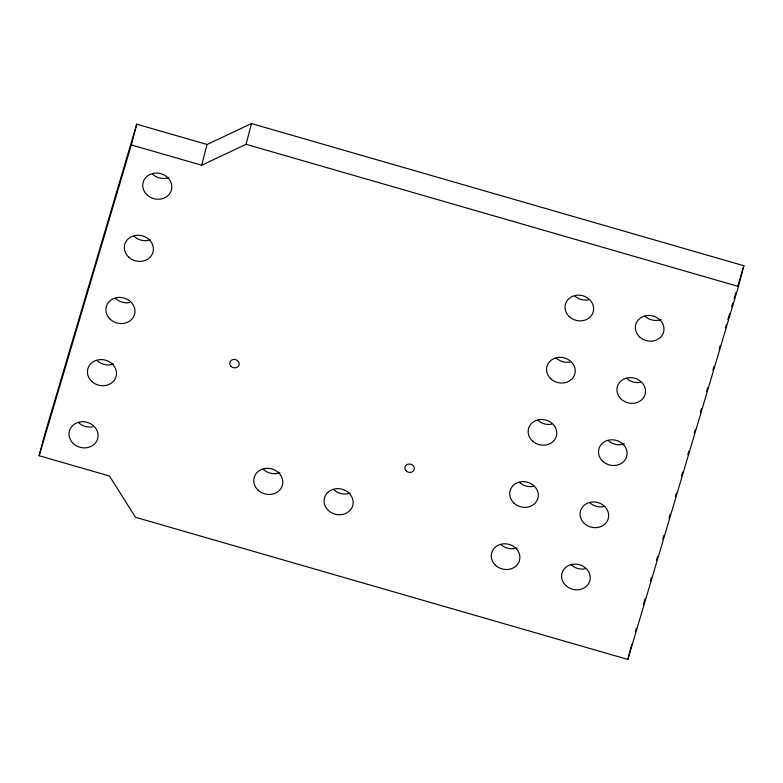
<?xml version="1.0" encoding="UTF-8"?>
<svg xmlns="http://www.w3.org/2000/svg" width="783" height="783" viewBox="0 0 783 783"><rect width="100%" height="100%" fill="white"/><g stroke="black" fill="none" stroke-linecap="round" stroke-linejoin="round"><path stroke-width="1.17" d="M39.15 455.726L44.553 434.976L136.731 124.174L207.074 144.483L251.47 123.557L743.85 265.731L738.447 286.48L627.829 659.443L135.439 517.269L109.493 476.035L39.15 455.726L131.329 144.924L136.731 124.174M131.329 144.924L201.671 165.233L207.074 144.483M201.671 165.233L246.058 144.307L251.47 123.557M627.829 659.443L631.734 644.458M635.316 631.656L636.364 628.142M643.323 604.682L645.055 598.819M650.281 581.221L651.319 577.707M656.536 560.109L657.583 556.596M662.8 538.998L663.847 535.484M669.064 517.886L670.101 514.372M675.318 496.774L676.365 493.261M681.582 475.663L682.629 472.149M687.846 454.561L688.893 451.037M694.11 433.449L695.147 429.926M700.364 412.338L701.411 408.814M706.628 391.226L707.675 387.702M712.892 370.114L713.93 366.591M719.156 349.003L720.194 345.479M725.41 327.891L726.458 324.368M727.847 319.679L729.59 313.817M731.674 306.779L732.722 303.256M734.111 298.568L735.854 292.705M737.938 285.668L743.85 265.731M246.058 144.307L738.447 286.48M168.883 177.555A14.642 12.968 14.6 0 1 152.46 174.149M150.444 239.715A14.642 12.968 14.6 0 1 134.02 236.309M129.655 302.532A14.642 12.968 14.6 0 1 115.59 298.47M113.574 364.036A14.642 12.968 14.6 0 1 97.151 360.63M92.785 426.852A14.642 12.968 14.6 0 1 78.711 422.791M350.207 493.094A14.642 12.968 14.6 0 1 333.783 489.688M279.864 472.785A14.642 12.968 14.6 0 1 263.44 469.379M517.083 547.865A14.417 12.763 14.6 0 1 500.924 544.508M585.107 568.82A14.417 12.763 14.6 0 1 571.257 564.817M533.203 486.351A14.417 12.763 14.6 0 1 519.354 482.348M603.546 506.66A14.417 12.763 14.6 0 1 589.697 502.657M551.643 424.19A14.417 12.763 14.6 0 1 537.794 420.187M624.296 443.853A14.417 12.763 14.6 0 1 608.137 440.496M570.073 362.03A14.417 12.763 14.6 0 1 556.233 358.027M640.416 382.339A14.417 12.763 14.6 0 1 626.566 378.336M588.513 299.869A14.417 12.763 14.6 0 1 574.663 295.866M661.165 319.533A14.417 12.763 14.6 0 1 645.006 316.175M231.142 366.493A4.757 4.209 14.6 0 0 239.03 364.976A4.757 4.209 14.6 0 0 233.217 359.495A4.757 4.209 14.6 0 0 231.142 366.493M406.308 471.053A4.757 4.209 14.6 0 0 414.197 469.536A4.757 4.209 14.6 0 0 408.383 464.065A4.757 4.209 14.6 0 0 406.308 471.053M147.057 194.898A14.642 12.968 14.6 0 0 171.35 190.22A14.642 12.968 14.6 0 0 153.439 173.356A14.642 12.968 14.6 0 0 147.057 194.898M128.618 257.059A14.642 12.968 14.6 0 0 152.92 252.38A14.642 12.968 14.6 0 0 135.009 235.517A14.642 12.968 14.6 0 0 128.618 257.059M110.188 319.219A14.642 12.968 14.6 0 0 134.48 314.541A14.642 12.968 14.6 0 0 116.569 297.687A14.642 12.968 14.6 0 0 110.188 319.219M91.748 381.38A14.642 12.968 14.6 0 0 116.041 376.701A14.642 12.968 14.6 0 0 98.129 359.847A14.642 12.968 14.6 0 0 91.748 381.38M73.308 443.54A14.642 12.968 14.6 0 0 97.611 438.862A14.642 12.968 14.6 0 0 79.7 422.008A14.642 12.968 14.6 0 0 73.308 443.54M328.38 510.438A14.642 12.968 14.6 0 0 352.673 505.759A14.642 12.968 14.6 0 0 334.772 488.905A14.642 12.968 14.6 0 0 328.38 510.438M258.038 490.129A14.642 12.968 14.6 0 0 282.34 485.45A14.642 12.968 14.6 0 0 264.429 468.596A14.642 12.968 14.6 0 0 258.038 490.129M495.512 565.257A14.417 12.763 14.6 0 0 519.432 560.657A14.417 12.763 14.6 0 0 501.805 544.068A14.417 12.763 14.6 0 0 495.512 565.257M565.855 585.567A14.417 12.763 14.6 0 0 589.765 580.966A14.417 12.763 14.6 0 0 572.138 564.377A14.417 12.763 14.6 0 0 565.855 585.567M513.951 503.097A14.417 12.763 14.6 0 0 537.862 498.497A14.417 12.763 14.6 0 0 520.235 481.907A14.417 12.763 14.6 0 0 513.951 503.097M584.294 523.406A14.417 12.763 14.6 0 0 608.205 518.806A14.417 12.763 14.6 0 0 590.578 502.216A14.417 12.763 14.6 0 0 584.294 523.406M532.391 440.937A14.417 12.763 14.6 0 0 556.302 436.337A14.417 12.763 14.6 0 0 538.675 419.747A14.417 12.763 14.6 0 0 532.391 440.937M602.734 461.246A14.417 12.763 14.6 0 0 626.645 456.646A14.417 12.763 14.6 0 0 609.017 440.056A14.417 12.763 14.6 0 0 602.734 461.246M550.821 378.776A14.417 12.763 14.6 0 0 574.742 374.176A14.417 12.763 14.6 0 0 557.114 357.586A14.417 12.763 14.6 0 0 550.821 378.776M621.164 399.085A14.417 12.763 14.6 0 0 645.075 394.485A14.417 12.763 14.6 0 0 627.447 377.895A14.417 12.763 14.6 0 0 621.164 399.085M569.261 316.616A14.417 12.763 14.6 0 0 593.171 312.016A14.417 12.763 14.6 0 0 575.544 295.416A14.417 12.763 14.6 0 0 569.261 316.616M639.603 336.925A14.417 12.763 14.6 0 0 663.514 332.325A14.417 12.763 14.6 0 0 645.887 315.735A14.417 12.763 14.6 0 0 639.603 336.925"/></g></svg>
